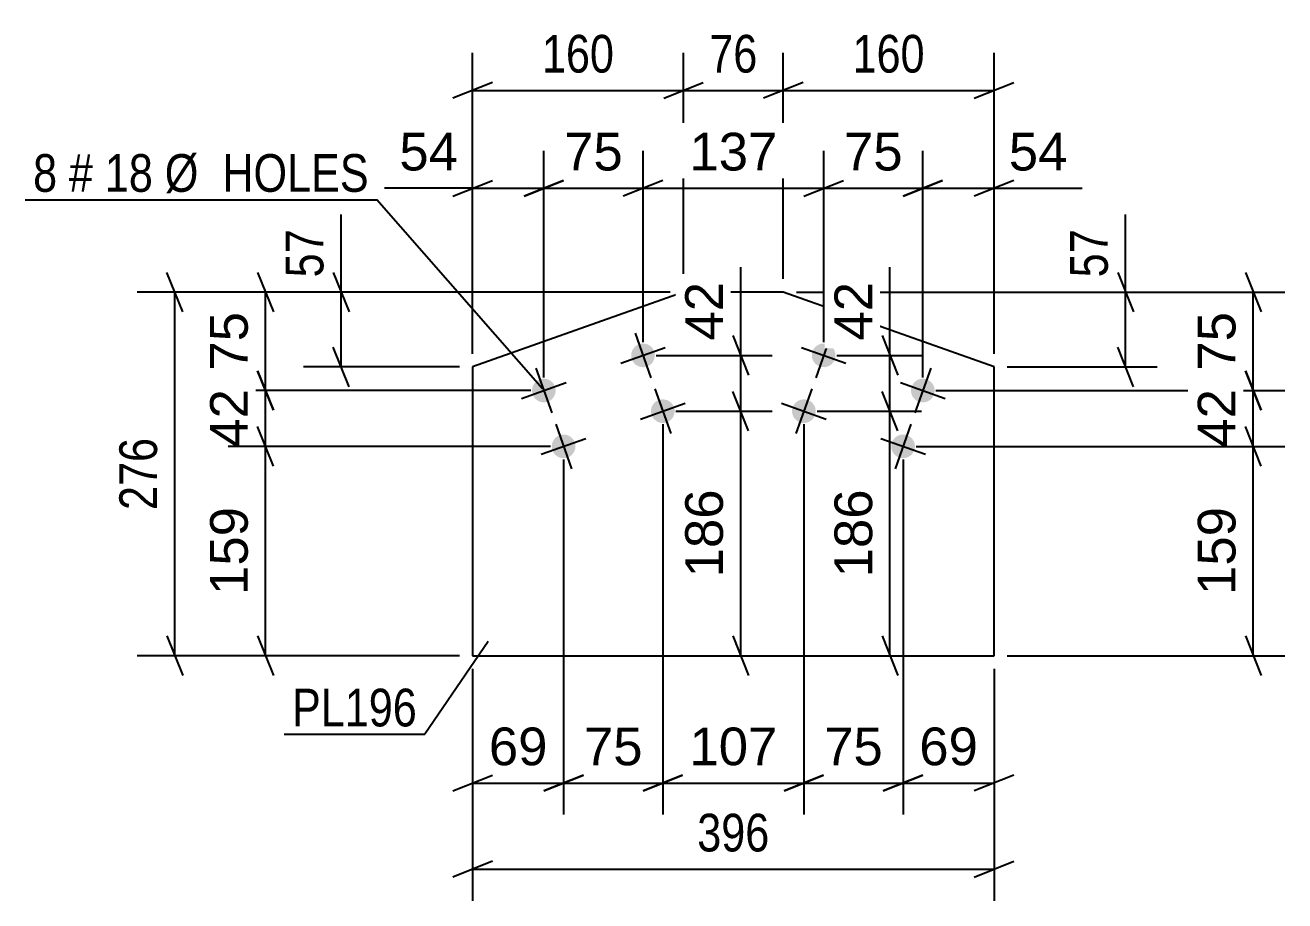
# Model space of a CAD drawing. Header units: millimetres. Extents: x 0 to 1189, y 0 to 841.
# Drawn here: x 288.3 to 384.1, y 216.7 to 283.3 of the extents above; entities that cross this region are included whole.
import ezdxf

# ---------------------------------------------------------------- set-up
doc = ezdxf.new("R2010")
doc.units = ezdxf.units.MM
doc.styles.add('Arial', font='ARIAL.TTF', dxfattribs={"height": 0.2})
doc.styles.add('Arial Narrow', font='ARIALN.TTF', dxfattribs={"height": 0.2})

# ---------------------------------------------------------------- blocks, each defined once
blk = doc.blocks.new('Part-203770571-41380 - 41379')
at = {"color": 2, "linetype": 'Continuous'}
for p, q in [((338.374, 262.992), (322.352, 257.309)), ((345.966, 262.992), (338.374, 262.992)), ((361.988, 257.309), (345.966, 262.992)), ((322.352, 257.309), (322.352, 235.366)), ((361.988, 235.366), (361.988, 257.309)), ((322.352, 235.366), (361.988, 235.366))]:
    blk.add_line(p, q, dxfattribs=at)
blk = doc.blocks.new('Bolt-203770571-41381 - 41379')
at = {"linetype": 'Continuous'}
for points in [[(349.885, 257.888, -1), (348.188, 258.49, -1)], [(357.425, 255.214, -1), (355.728, 255.816, -1)], [(348.38, 253.647, -1), (346.684, 254.249, -1)], [(355.92, 250.973, -1), (354.224, 251.574, -1)]]:
    blk.add_hatch(color=1, dxfattribs=at).paths.add_polyline_path(points)
at = {"color": 1, "linetype": 'Continuous'}
for p, q in [((349.638, 259.886), (348.435, 256.493)), ((347.34, 258.791), (350.733, 257.587)), ((357.178, 257.211), (355.975, 253.818)), ((354.88, 256.116), (358.273, 254.913)), ((348.134, 255.645), (346.931, 252.252)), ((345.836, 254.55), (349.229, 253.346)), ((355.674, 252.97), (354.47, 249.577)), ((353.376, 251.875), (356.768, 250.672))]:
    blk.add_line(p, q, dxfattribs=at)
blk = doc.blocks.new('Bolt-203770571-41382 - 41379')
at = {"linetype": 'Continuous'}
for points in [[(336.151, 258.49, -1), (334.454, 257.888, -1)], [(328.611, 255.816, -1), (326.915, 255.214, -1)], [(337.655, 254.249, -1), (335.959, 253.647, -1)], [(330.116, 251.574, -1), (328.419, 250.973, -1)]]:
    blk.add_hatch(color=1, dxfattribs=at).paths.add_polyline_path(points)
at = {"color": 1, "linetype": 'Continuous'}
for p, q in [((334.701, 259.886), (335.904, 256.493)), ((333.606, 257.587), (336.999, 258.791)), ((327.161, 257.211), (328.365, 253.818)), ((326.067, 254.913), (329.459, 256.116)), ((336.205, 255.645), (337.409, 252.252)), ((335.111, 253.346), (338.503, 254.55)), ((328.666, 252.97), (329.869, 249.577)), ((327.571, 250.672), (330.964, 251.875))]:
    blk.add_line(p, q, dxfattribs=at)
blk = doc.blocks.new('StraightDimension-203770571-45354 - 41379')
at = {"color": 7, "linetype": 'Continuous'}
for p, q in [((354.674, 252.448), (353.474, 255.448)), ((348.532, 253.948), (356.474, 253.948)), ((354.074, 235.366), (354.074, 253.948)), ((353.474, 236.866), (354.674, 233.866)), ((348.532, 235.366), (356.474, 235.366))]:
    blk.add_line(p, q, dxfattribs=at)
at = {"color": 0}
blk.add_wipeout([(353.324, 248.592), (349.124, 248.592), (349.124, 240.721), (353.324, 240.721)], dxfattribs=at)
at = {"color": 3, "style": 'Arial'}
blk.add_text('186', height=2.8652, rotation=90.00021, dxfattribs=at).set_placement((352.724, 241.321))
blk = doc.blocks.new('StraightDimension-203770571-45241 - 41379')
at = {"color": 7, "linetype": 'Continuous'}
for p, q in [((336.807, 252.948), (336.807, 223.292)), ((329.267, 250.274), (329.267, 223.292)), ((327.767, 225.092), (330.767, 226.292)), ((338.307, 226.292), (335.307, 225.092)), ((329.267, 225.692), (336.807, 225.692))]:
    blk.add_line(p, q, dxfattribs=at)
at = {"color": 0}
blk.add_wipeout([(335.861, 226.442), (335.861, 230.642), (330.214, 230.642), (330.214, 226.442)], dxfattribs=at)
at = {"color": 3, "style": 'Arial'}
blk.add_text('75', height=2.8652, dxfattribs=at).set_placement((330.814, 227.042))
blk = doc.blocks.new('StraightDimension-203770571-41966 - 41379')
at = {"color": 7, "linetype": 'Continuous'}
for p, q in [((312.352, 262.992), (312.352, 268.898)), ((312.352, 262.992), (312.352, 268.898)), ((311.752, 264.492), (312.952, 261.492)), ((337.374, 262.992), (309.502, 262.992)), ((312.352, 257.309), (312.352, 262.992)), ((312.952, 255.809), (311.752, 258.809)), ((321.352, 257.309), (309.502, 257.309))]:
    blk.add_line(p, q, dxfattribs=at)
at = {"color": 0}
blk.add_wipeout([(311.602, 268.373), (307.402, 268.373), (307.402, 263.517), (311.602, 263.517)], dxfattribs=at)
at = {"color": 3, "style": 'Arial Narrow'}
blk.add_text('57', height=2.8633, rotation=90.00021, dxfattribs=at).set_placement((311.002, 264.117))
blk = doc.blocks.new('StraightDimension-203770571-41955 - 41379')
at = {"color": 7, "linetype": 'Continuous'}
for p, q in [((338.374, 263.992), (338.374, 281.177)), ((345.966, 263.992), (345.966, 281.177)), ((336.874, 277.727), (339.874, 278.927)), ((347.466, 278.927), (344.466, 277.727)), ((338.374, 278.327), (345.966, 278.327))]:
    blk.add_line(p, q, dxfattribs=at)
at = {"color": 0}
blk.add_wipeout([(344.598, 279.077), (344.598, 283.277), (339.742, 283.277), (339.742, 279.077)], dxfattribs=at)
at = {"color": 3, "style": 'Arial Narrow'}
blk.add_text('76', height=2.8633, dxfattribs=at).set_placement((340.342, 279.677))
blk = doc.blocks.new('StraightDimension-203770571-41956 - 41379')
at = {"color": 7, "linetype": 'Continuous'}
for p, q in [((322.352, 258.309), (322.352, 281.177)), ((338.374, 263.992), (338.374, 281.177)), ((323.852, 278.927), (320.852, 277.727)), ((336.874, 277.727), (339.874, 278.927)), ((322.352, 278.327), (338.374, 278.327))]:
    blk.add_line(p, q, dxfattribs=at)
at = {"color": 0}
blk.add_wipeout([(333.705, 279.077), (333.705, 283.277), (327.02, 283.277), (327.02, 279.077)], dxfattribs=at)
at = {"color": 3, "style": 'Arial Narrow'}
blk.add_text('160', height=2.8633, dxfattribs=at).set_placement((327.62, 279.677))
blk = doc.blocks.new('StraightDimension-203770571-41954 - 41379')
at = {"color": 7, "linetype": 'Continuous'}
for p, q in [((345.966, 263.992), (345.966, 281.177)), ((361.988, 258.309), (361.988, 281.177)), ((347.466, 278.927), (344.466, 277.727)), ((360.488, 277.727), (363.488, 278.927)), ((345.966, 278.327), (361.988, 278.327))]:
    blk.add_line(p, q, dxfattribs=at)
at = {"color": 0}
blk.add_wipeout([(357.319, 279.077), (357.319, 283.277), (350.634, 283.277), (350.634, 279.077)], dxfattribs=at)
at = {"color": 3, "style": 'Arial Narrow'}
blk.add_text('160', height=2.8633, dxfattribs=at).set_placement((351.234, 279.677))
blk = doc.blocks.new('StraightDimension-203770571-41962 - 41379')
at = {"color": 7, "linetype": 'Continuous'}
for p, q in [((322.352, 234.366), (322.352, 216.741)), ((361.988, 234.366), (361.988, 216.741)), ((323.852, 219.741), (320.852, 218.541)), ((360.488, 218.541), (363.488, 219.741)), ((322.352, 219.141), (361.988, 219.141))]:
    blk.add_line(p, q, dxfattribs=at)
at = {"color": 0}
blk.add_wipeout([(345.512, 219.891), (345.512, 224.091), (338.827, 224.091), (338.827, 219.891)], dxfattribs=at)
at = {"color": 3, "style": 'Arial Narrow'}
blk.add_text('396', height=2.8633, dxfattribs=at).set_placement((339.427, 220.491))
blk = doc.blocks.new('StraightDimension-203770571-41970 - 41379')
at = {"color": 7, "linetype": 'Continuous'}
for p, q in [((371.988, 262.992), (371.988, 268.898)), ((371.988, 262.992), (371.988, 268.898)), ((371.388, 264.492), (372.588, 261.492)), ((346.966, 262.992), (374.388, 262.992)), ((371.988, 257.309), (371.988, 262.992)), ((372.588, 255.809), (371.388, 258.809)), ((362.988, 257.309), (374.388, 257.309))]:
    blk.add_line(p, q, dxfattribs=at)
at = {"color": 0}
blk.add_wipeout([(371.238, 268.373), (367.038, 268.373), (367.038, 263.517), (371.238, 263.517)], dxfattribs=at)
at = {"color": 3, "style": 'Arial Narrow'}
blk.add_text('57', height=2.8633, rotation=90.00021, dxfattribs=at).set_placement((370.638, 264.117))
blk = doc.blocks.new('StraightDimension-203770571-45329 - 41379')
at = {"color": 7, "linetype": 'Continuous'}
for p, q in [((342.727, 258.189), (342.727, 264.886)), ((342.727, 258.189), (342.727, 264.886)), ((342.127, 259.689), (343.327, 256.689)), ((336.303, 258.189), (345.127, 258.189)), ((342.727, 253.948), (342.727, 258.189)), ((343.327, 252.448), (342.127, 255.448)), ((337.807, 253.948), (345.127, 253.948))]:
    blk.add_line(p, q, dxfattribs=at)
at = {"color": 0}
blk.add_wipeout([(341.977, 264.361), (337.777, 264.361), (337.777, 258.714), (341.977, 258.714)], dxfattribs=at)
at = {"color": 3, "style": 'Arial'}
blk.add_text('42', height=2.8652, rotation=90.00021, dxfattribs=at).set_placement((341.377, 259.314))
blk = doc.blocks.new('StraightDimension-203770571-42038 - 41379')
at = {"color": 7, "linetype": 'Continuous'}
for p, q in [((300.307, 261.492), (299.107, 264.492)), ((337.374, 262.992), (296.857, 262.992)), ((299.707, 235.366), (299.707, 262.992)), ((299.107, 236.866), (300.307, 233.866)), ((321.352, 235.366), (296.857, 235.366))]:
    blk.add_line(p, q, dxfattribs=at)
at = {"color": 0}
blk.add_wipeout([(298.957, 252.521), (294.757, 252.521), (294.757, 245.837), (298.957, 245.837)], dxfattribs=at)
at = {"color": 3, "style": 'Arial Narrow'}
blk.add_text('276', height=2.8633, rotation=90.00021, dxfattribs=at).set_placement((298.357, 246.437))
blk = doc.blocks.new('StraightDimension-203770571-45184 - 41379')
at = {"color": 7, "linetype": 'Continuous'}
for p, q in [((356.576, 256.515), (356.576, 273.737)), ((361.988, 258.309), (361.988, 273.737)), ((355.076, 270.287), (358.076, 271.487)), ((363.488, 271.487), (360.488, 270.287)), ((356.576, 270.887), (361.988, 270.887)), ((361.988, 270.887), (368.685, 270.887)), ((361.988, 270.887), (368.685, 270.887))]:
    blk.add_line(p, q, dxfattribs=at)
at = {"color": 0}
blk.add_wipeout([(368.16, 271.637), (368.16, 275.837), (362.513, 275.837), (362.513, 271.637)], dxfattribs=at)
at = {"color": 3, "style": 'Arial'}
blk.add_text('54', height=2.8652, dxfattribs=at).set_placement((363.113, 272.237))
blk = doc.blocks.new('StraightDimension-203770571-45185 - 41379')
at = {"color": 7, "linetype": 'Continuous'}
for p, q in [((349.037, 259.189), (349.037, 273.737)), ((356.576, 256.515), (356.576, 273.737)), ((347.537, 270.287), (350.537, 271.487)), ((358.076, 271.487), (355.076, 270.287)), ((349.037, 270.887), (356.576, 270.887))]:
    blk.add_line(p, q, dxfattribs=at)
at = {"color": 0}
blk.add_wipeout([(355.63, 271.637), (355.63, 275.837), (349.983, 275.837), (349.983, 271.637)], dxfattribs=at)
at = {"color": 3, "style": 'Arial'}
blk.add_text('75', height=2.8652, dxfattribs=at).set_placement((350.583, 272.237))
blk = doc.blocks.new('StraightDimension-203770571-45186 - 41379')
at = {"color": 7, "linetype": 'Continuous'}
for p, q in [((335.303, 259.189), (335.303, 273.737)), ((349.037, 259.189), (349.037, 273.737)), ((336.803, 271.487), (333.803, 270.287)), ((347.537, 270.287), (350.537, 271.487)), ((335.303, 270.887), (349.037, 270.887))]:
    blk.add_line(p, q, dxfattribs=at)
at = {"color": 0}
blk.add_wipeout([(346.105, 271.637), (346.105, 275.837), (338.234, 275.837), (338.234, 271.637)], dxfattribs=at)
at = {"color": 3, "style": 'Arial'}
blk.add_text('137', height=2.8652, dxfattribs=at).set_placement((338.834, 272.237))
blk = doc.blocks.new('StraightDimension-203770571-45187 - 41379')
at = {"color": 7, "linetype": 'Continuous'}
for p, q in [((327.763, 256.515), (327.763, 273.737)), ((335.303, 259.189), (335.303, 273.737)), ((326.263, 270.287), (329.263, 271.487)), ((336.803, 271.487), (333.803, 270.287)), ((327.763, 270.887), (335.303, 270.887))]:
    blk.add_line(p, q, dxfattribs=at)
at = {"color": 0}
blk.add_wipeout([(334.356, 271.637), (334.356, 275.837), (328.709, 275.837), (328.709, 271.637)], dxfattribs=at)
at = {"color": 3, "style": 'Arial'}
blk.add_text('75', height=2.8652, dxfattribs=at).set_placement((329.309, 272.237))
blk = doc.blocks.new('StraightDimension-203770571-45188 - 41379')
at = {"color": 7, "linetype": 'Continuous'}
for p, q in [((322.352, 258.309), (322.352, 273.737)), ((327.763, 256.515), (327.763, 273.737)), ((320.852, 270.287), (323.852, 271.487)), ((329.263, 271.487), (326.263, 270.287)), ((322.352, 270.887), (315.654, 270.887)), ((322.352, 270.887), (315.654, 270.887)), ((322.352, 270.887), (327.763, 270.887))]:
    blk.add_line(p, q, dxfattribs=at)
at = {"color": 0}
blk.add_wipeout([(321.827, 271.637), (321.827, 275.837), (316.179, 275.837), (316.179, 271.637)], dxfattribs=at)
at = {"color": 3, "style": 'Arial'}
blk.add_text('54', height=2.8652, dxfattribs=at).set_placement((316.779, 272.237))
blk = doc.blocks.new('StraightDimension-203770571-45238 - 41379')
at = {"color": 7, "linetype": 'Continuous'}
for p, q in [((355.072, 250.274), (355.072, 223.292)), ((361.988, 234.366), (361.988, 223.292)), ((353.572, 225.092), (356.572, 226.292)), ((363.488, 226.292), (360.488, 225.092)), ((355.072, 225.692), (361.988, 225.692))]:
    blk.add_line(p, q, dxfattribs=at)
at = {"color": 0}
blk.add_wipeout([(361.353, 226.442), (361.353, 230.642), (355.706, 230.642), (355.706, 226.442)], dxfattribs=at)
at = {"color": 3, "style": 'Arial'}
blk.add_text('69', height=2.8652, dxfattribs=at).set_placement((356.306, 227.042))
blk = doc.blocks.new('StraightDimension-203770571-45239 - 41379')
at = {"color": 7, "linetype": 'Continuous'}
for p, q in [((347.532, 252.948), (347.532, 223.292)), ((355.072, 250.274), (355.072, 223.292)), ((346.032, 225.092), (349.032, 226.292)), ((356.572, 226.292), (353.572, 225.092)), ((347.532, 225.692), (355.072, 225.692))]:
    blk.add_line(p, q, dxfattribs=at)
at = {"color": 0}
blk.add_wipeout([(354.126, 226.442), (354.126, 230.642), (348.478, 230.642), (348.478, 226.442)], dxfattribs=at)
at = {"color": 3, "style": 'Arial'}
blk.add_text('75', height=2.8652, dxfattribs=at).set_placement((349.078, 227.042))
blk = doc.blocks.new('StraightDimension-203770571-45240 - 41379')
at = {"color": 7, "linetype": 'Continuous'}
for p, q in [((336.807, 252.948), (336.807, 223.292)), ((347.532, 252.948), (347.532, 223.292)), ((335.307, 225.092), (338.307, 226.292)), ((349.032, 226.292), (346.032, 225.092)), ((336.807, 225.692), (347.532, 225.692))]:
    blk.add_line(p, q, dxfattribs=at)
at = {"color": 0}
blk.add_wipeout([(346.105, 226.442), (346.105, 230.642), (338.234, 230.642), (338.234, 226.442)], dxfattribs=at)
at = {"color": 3, "style": 'Arial'}
blk.add_text('107', height=2.8652, dxfattribs=at).set_placement((338.834, 227.042))
blk = doc.blocks.new('StraightDimension-203770571-45306 - 41379')
at = {"color": 7, "linetype": 'Continuous'}
for p, q in [((381.093, 264.492), (382.293, 261.492)), ((346.966, 262.992), (384.093, 262.992)), ((381.693, 255.515), (381.693, 262.992)), ((382.293, 254.015), (381.093, 257.015)), ((357.576, 255.515), (384.093, 255.515))]:
    blk.add_line(p, q, dxfattribs=at)
at = {"color": 0}
blk.add_wipeout([(380.943, 262.077), (376.743, 262.077), (376.743, 256.43), (380.943, 256.43)], dxfattribs=at)
at = {"color": 3, "style": 'Arial'}
blk.add_text('75', height=2.8652, rotation=90.00021, dxfattribs=at).set_placement((380.343, 257.03))
blk = doc.blocks.new('StraightDimension-203770571-45242 - 41379')
at = {"color": 7, "linetype": 'Continuous'}
for p, q in [((329.267, 250.274), (329.267, 223.292)), ((322.352, 234.366), (322.352, 223.292)), ((320.852, 225.092), (323.852, 226.292)), ((330.767, 226.292), (327.767, 225.092)), ((322.352, 225.692), (329.267, 225.692))]:
    blk.add_line(p, q, dxfattribs=at)
at = {"color": 0}
blk.add_wipeout([(328.633, 226.442), (328.633, 230.642), (322.986, 230.642), (322.986, 226.442)], dxfattribs=at)
at = {"color": 3, "style": 'Arial'}
blk.add_text('69', height=2.8652, dxfattribs=at).set_placement((323.586, 227.042))
blk = doc.blocks.new('StraightDimension-203770571-45275 - 41379')
at = {"color": 7, "linetype": 'Continuous'}
for p, q in [((306.005, 264.492), (307.205, 261.492)), ((337.374, 262.992), (303.755, 262.992)), ((306.605, 255.515), (306.605, 262.992)), ((307.205, 254.015), (306.005, 257.015)), ((326.763, 255.515), (303.755, 255.515))]:
    blk.add_line(p, q, dxfattribs=at)
at = {"color": 0}
blk.add_wipeout([(305.855, 262.077), (301.655, 262.077), (301.655, 256.43), (305.855, 256.43)], dxfattribs=at)
at = {"color": 3, "style": 'Arial'}
blk.add_text('75', height=2.8652, rotation=90.00021, dxfattribs=at).set_placement((305.255, 257.03))
blk = doc.blocks.new('StraightDimension-203770571-45276 - 41379')
at = {"color": 7, "linetype": 'Continuous'}
for p, q in [((306.005, 257.015), (307.205, 254.015)), ((326.763, 255.515), (303.755, 255.515)), ((306.605, 251.274), (306.605, 255.515)), ((307.205, 249.774), (306.005, 252.774)), ((328.267, 251.274), (303.755, 251.274))]:
    blk.add_line(p, q, dxfattribs=at)
at = {"color": 0}
blk.add_wipeout([(305.855, 256.218), (301.655, 256.218), (301.655, 250.57), (305.855, 250.57)], dxfattribs=at)
at = {"color": 3, "style": 'Arial'}
blk.add_text('42', height=2.8652, rotation=90.00021, dxfattribs=at).set_placement((305.255, 251.17))
blk = doc.blocks.new('StraightDimension-203770571-45277 - 41379')
at = {"color": 7, "linetype": 'Continuous'}
for p, q in [((307.205, 249.774), (306.005, 252.774)), ((328.267, 251.274), (303.755, 251.274)), ((306.605, 235.366), (306.605, 251.274)), ((306.005, 236.866), (307.205, 233.866)), ((321.352, 235.366), (303.755, 235.366))]:
    blk.add_line(p, q, dxfattribs=at)
at = {"color": 0}
blk.add_wipeout([(305.855, 247.255), (301.655, 247.255), (301.655, 239.384), (305.855, 239.384)], dxfattribs=at)
at = {"color": 3, "style": 'Arial'}
blk.add_text('159', height=2.8652, rotation=90.00021, dxfattribs=at).set_placement((305.255, 239.984))
blk = doc.blocks.new('StraightDimension-203770571-45307 - 41379')
at = {"color": 7, "linetype": 'Continuous'}
for p, q in [((381.093, 257.015), (382.293, 254.015)), ((357.576, 255.515), (384.093, 255.515)), ((381.693, 251.274), (381.693, 255.515)), ((382.293, 249.774), (381.093, 252.774)), ((356.072, 251.274), (384.093, 251.274))]:
    blk.add_line(p, q, dxfattribs=at)
at = {"color": 0}
blk.add_wipeout([(380.943, 256.218), (376.743, 256.218), (376.743, 250.57), (380.943, 250.57)], dxfattribs=at)
at = {"color": 3, "style": 'Arial'}
blk.add_text('42', height=2.8652, rotation=90.00021, dxfattribs=at).set_placement((380.343, 251.17))
blk = doc.blocks.new('StraightDimension-203770571-45308 - 41379')
at = {"color": 7, "linetype": 'Continuous'}
for p, q in [((382.293, 249.774), (381.093, 252.774)), ((356.072, 251.274), (384.093, 251.274)), ((381.693, 235.366), (381.693, 251.274)), ((381.093, 236.866), (382.293, 233.866)), ((362.988, 235.366), (384.093, 235.366))]:
    blk.add_line(p, q, dxfattribs=at)
at = {"color": 0}
blk.add_wipeout([(380.943, 247.255), (376.743, 247.255), (376.743, 239.384), (380.943, 239.384)], dxfattribs=at)
at = {"color": 3, "style": 'Arial'}
blk.add_text('159', height=2.8652, rotation=90.00021, dxfattribs=at).set_placement((380.343, 239.984))
blk = doc.blocks.new('StraightDimension-203770571-45330 - 41379')
at = {"color": 7, "linetype": 'Continuous'}
for p, q in [((343.327, 252.448), (342.127, 255.448)), ((337.807, 253.948), (345.127, 253.948)), ((342.727, 235.366), (342.727, 253.948)), ((342.127, 236.866), (343.327, 233.866)), ((337.807, 235.366), (345.127, 235.366))]:
    blk.add_line(p, q, dxfattribs=at)
at = {"color": 0}
blk.add_wipeout([(341.977, 248.592), (337.777, 248.592), (337.777, 240.721), (341.977, 240.721)], dxfattribs=at)
at = {"color": 3, "style": 'Arial'}
blk.add_text('186', height=2.8652, rotation=90.00021, dxfattribs=at).set_placement((341.377, 241.321))
blk = doc.blocks.new('StraightDimension-203770571-45353 - 41379')
at = {"color": 7, "linetype": 'Continuous'}
for p, q in [((354.074, 258.189), (354.074, 264.886)), ((354.074, 258.189), (354.074, 264.886)), ((353.474, 259.689), (354.674, 256.689)), ((350.037, 258.189), (356.474, 258.189)), ((354.074, 253.948), (354.074, 258.189)), ((354.674, 252.448), (353.474, 255.448)), ((348.532, 253.948), (356.474, 253.948))]:
    blk.add_line(p, q, dxfattribs=at)
at = {"color": 0}
blk.add_wipeout([(353.324, 264.361), (349.124, 264.361), (349.124, 258.714), (353.324, 258.714)], dxfattribs=at)
at = {"color": 3, "style": 'Arial'}
blk.add_text('42', height=2.8652, rotation=90.00021, dxfattribs=at).set_placement((352.724, 259.314))
blk = doc.blocks.new('MarkSet-203770571-45297 - 41379')
at = {"color": 7, "linetype": 'Continuous'}
for p in [(288.335, 270.017), (327.657, 255.644)]:
    blk.add_line(p, (315.075, 270.017), dxfattribs=at)
at = {"color": 0}
for points in [[(290.763, 270.617), (290.763, 273.617), (288.935, 273.617), (288.935, 270.617)], [(293.491, 270.617), (293.491, 273.617), (291.663, 273.617), (291.663, 270.617)], [(298.047, 270.617), (298.047, 273.617), (294.391, 273.617), (294.391, 270.617)], [(314.475, 270.617), (314.475, 273.617), (298.947, 273.617), (298.947, 270.617)]]:
    blk.add_wipeout(points, dxfattribs=at)
for points in [[(290.763, 270.617), (290.763, 273.617), (288.935, 273.617), (288.935, 270.617)], [(293.491, 270.617), (293.491, 273.617), (291.663, 273.617), (291.663, 270.617)], [(298.047, 270.617), (298.047, 273.617), (294.391, 273.617), (294.391, 270.617)], [(314.475, 270.617), (314.475, 273.617), (298.947, 273.617), (298.947, 270.617)]]:
    blk.add_wipeout(points, dxfattribs=at)
at = {"color": 3, "style": 'Arial Narrow'}
for s, height, p in [('8', 2.863, (288.935, 270.617)), ('#', 2.863, (291.663, 270.617)), ('18', 2.8633, (294.391, 270.617)), ('Ø  HOLES', 2.8633, (298.947, 270.617))]:
    blk.add_text(s, height=height, dxfattribs=at).set_placement(p)
blk = doc.blocks.new('Mark-203770571-42270 - 41379')
at = {"color": 30, "linetype": 'Continuous'}
for p in [(323.529, 236.433), (308.02, 229.394)]:
    blk.add_line(p, (318.724, 229.394), dxfattribs=at)
at = {"color": 0}
blk.add_wipeout([(318.124, 229.994), (318.124, 232.994), (308.62, 232.994), (308.62, 229.994)], dxfattribs=at)
blk.add_wipeout([(318.124, 229.994), (318.124, 232.994), (308.62, 232.994), (308.62, 229.994)], dxfattribs=at)
at = {"color": 3, "style": 'Arial Narrow'}
blk.add_text('PL196', height=2.8633, dxfattribs=at).set_placement((308.62, 229.994))

msp = doc.modelspace()

# ---------------------------------------------------------------- block references
for name in ['Part-203770571-41380 - 41379', 'Bolt-203770571-41382 - 41379', 'Bolt-203770571-41381 - 41379']:
    msp.add_blockref(name, (0, 0))

# ---------------------------------------------------------------- next in the draw order: block references
for name in ['StraightDimension-203770571-41966 - 41379', 'StraightDimension-203770571-45354 - 41379', 'StraightDimension-203770571-45241 - 41379']:
    msp.add_blockref(name, (0, 0))

# ---------------------------------------------------------------- next in the draw order: block references
for name in ['StraightDimension-203770571-41955 - 41379', 'StraightDimension-203770571-41962 - 41379']:
    msp.add_blockref(name, (0, 0))

# ---------------------------------------------------------------- next in the draw order: block references
for name in ['StraightDimension-203770571-41956 - 41379', 'StraightDimension-203770571-41954 - 41379', 'StraightDimension-203770571-45238 - 41379']:
    msp.add_blockref(name, (0, 0))

# ---------------------------------------------------------------- next in the draw order: block references
for name in ['StraightDimension-203770571-41970 - 41379', 'StraightDimension-203770571-45329 - 41379', 'StraightDimension-203770571-45239 - 41379']:
    msp.add_blockref(name, (0, 0))

# ---------------------------------------------------------------- next in the draw order: block references
for name in ['StraightDimension-203770571-45184 - 41379', 'StraightDimension-203770571-42038 - 41379']:
    msp.add_blockref(name, (0, 0))

# ---------------------------------------------------------------- next in the draw order: block references
for name in ['StraightDimension-203770571-45185 - 41379', 'StraightDimension-203770571-45240 - 41379', 'StraightDimension-203770571-45242 - 41379']:
    msp.add_blockref(name, (0, 0))

# ---------------------------------------------------------------- next in the draw order: block references
msp.add_blockref('StraightDimension-203770571-45186 - 41379', (0, 0))

# ---------------------------------------------------------------- next in the draw order: block references
for name in ['StraightDimension-203770571-45187 - 41379', 'StraightDimension-203770571-45306 - 41379']:
    msp.add_blockref(name, (0, 0))

# ---------------------------------------------------------------- next in the draw order: block references
for name in ['StraightDimension-203770571-45188 - 41379', 'StraightDimension-203770571-45307 - 41379']:
    msp.add_blockref(name, (0, 0))

# ---------------------------------------------------------------- next in the draw order: block references
for name in ['StraightDimension-203770571-45275 - 41379', 'StraightDimension-203770571-45308 - 41379']:
    msp.add_blockref(name, (0, 0))

# ---------------------------------------------------------------- next in the draw order: block references
for name in ['StraightDimension-203770571-45353 - 41379', 'StraightDimension-203770571-45276 - 41379', 'StraightDimension-203770571-45330 - 41379']:
    msp.add_blockref(name, (0, 0))

# ---------------------------------------------------------------- next in the draw order: block references
for name in ['MarkSet-203770571-45297 - 41379', 'StraightDimension-203770571-45277 - 41379']:
    msp.add_blockref(name, (0, 0))

# ---------------------------------------------------------------- next in the draw order: block references
msp.add_blockref('Mark-203770571-42270 - 41379', (0, 0))

doc.saveas('drawing.dxf')
